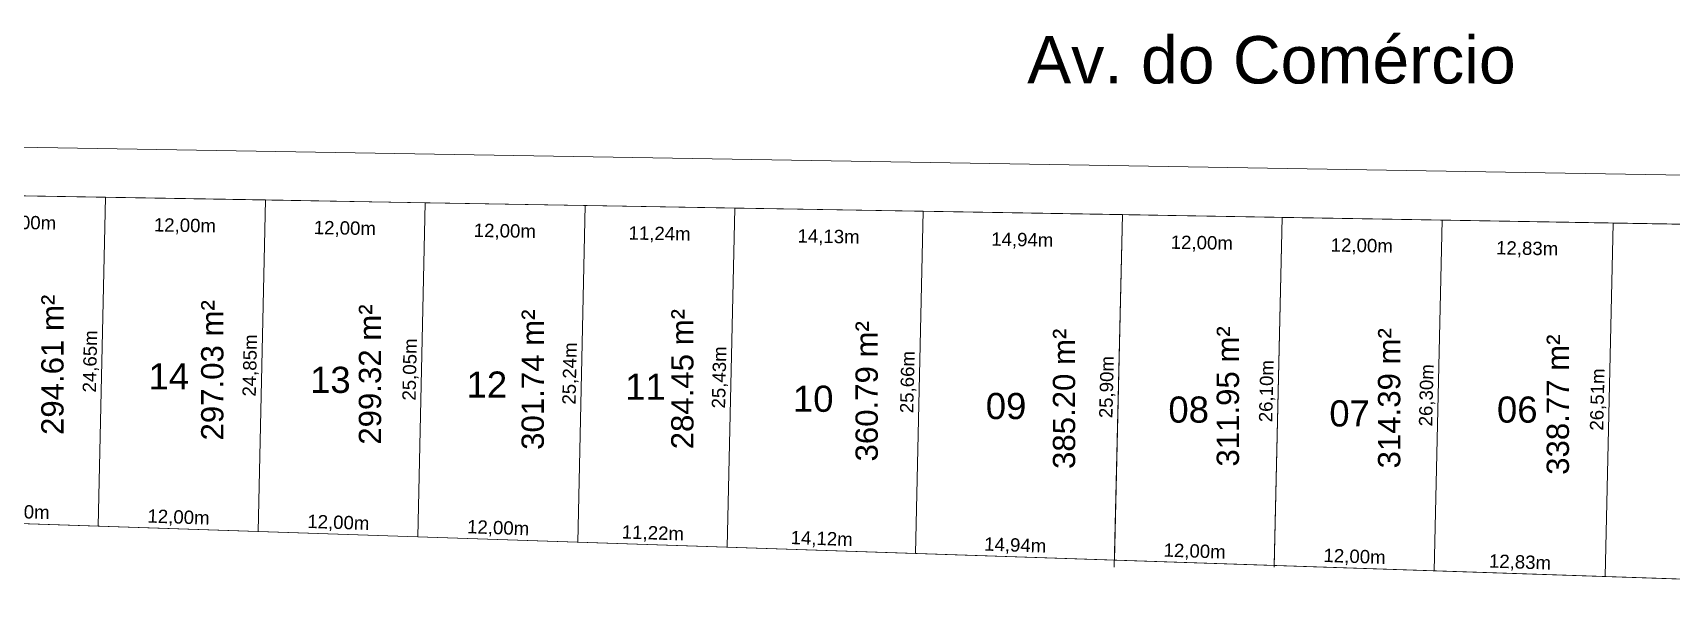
# Model space of a CAD drawing. Header units: metres. Extents: x 3808 to 8215, y 2374 to 6187.
# Drawn here: x 4818.2 to 4941.2, y 4379 to 4421.9 of the extents above; entities that cross this region are included whole.
import ezdxf
from ezdxf.enums import TextEntityAlignment as Align

# ---------------------------------------------------------------- set-up
doc = ezdxf.new("R2010")
doc.units = ezdxf.units.M
doc.linetypes.add('CONTINUO', pattern=[0])
for name, color, linetype in [('Areas Lotes', 1, 'Continuous'), ('Calçada', 8, 'Continuous'), ('COTAS', 7, 'Continuous'), ('Lote', 7, 'Continuous'), ('Nome das Ruas', 7, 'Continuous'), ('Nº Lote', 7, 'Continuous'), ('q', 9, 'CONTINUO'), ('quadras', 7, 'Continuous')]:
    doc.layers.add(name, color=color, linetype=linetype)
doc.styles.add('Arial', font='arial.ttf')
doc.dimstyles.new('Copy(2) of ISO-25', dxfattribs={"dimtxt": 1, "dimasz": 2.5, "dimexe": 1.25, "dimexo": 0.625, "dimgap": 0.2, "dimtad": 1, "dimtoh": 1, "dimlfac": 1, "dimzin": 1, "dimtxsty": 'Arial', "dimblk": 'NONE', "dimcen": 0, "dimse1": 1, "dimse2": 1, "dimsd1": 1, "dimsd2": 1, "dimclrt": 256, "dimaunit": 1, "dimadec": 3, "dimazin": 0, "dimtfac": 1, "dimtmove": 0, "dimatfit": 3, "dimldrblk": 'NONE', "dimfxl": 1, "dimtolj": 1, "dimtzin": 0, "dimarcsym": 0})

# ---------------------------------------------------------------- blocks, each defined once
blk = doc.blocks.new('*D4390')
at = {"layer": 'Defpoints', "color": 0, "linetype": 'Continuous', "transparency": 16777216}
for p in [(4936.19, 4381.19), (4936.19, 4381.19), (4953.07, 4380.62)]:
    blk.add_point(p, dxfattribs=at)
at = {"layer": 'COTAS', "linetype": 'Continuous', "lineweight": 5, "transparency": 16777216, "insert": (4944.66, 4381.71), "char_height": 1, "attachment_point": 5, "rotation": 358.0826, "style": 'Arial'}
blk.add_mtext('\\A1;16,89m', dxfattribs=at)
blk = doc.blocks.new('_None')
blk = doc.blocks.new('*D4391')
at = {"layer": 'Defpoints', "color": 0, "linetype": 'Continuous', "transparency": 16777216}
for p in [(4923.37, 4381.62), (4923.37, 4381.62), (4936.19, 4381.19)]:
    blk.add_point(p, dxfattribs=at)
at = {"layer": 'COTAS', "linetype": 'Continuous', "lineweight": 5, "transparency": 16777216, "insert": (4929.81, 4382.2), "char_height": 1, "attachment_point": 5, "rotation": 358.0826, "style": 'Arial'}
blk.add_mtext('\\A1;12,83m', dxfattribs=at)
blk = doc.blocks.new('*D4392')
at = {"layer": 'Defpoints', "color": 0, "linetype": 'Continuous', "transparency": 16777216}
for p in [(4911.37, 4382.02), (4911.37, 4382.02), (4923.37, 4381.62)]:
    blk.add_point(p, dxfattribs=at)
at = {"layer": 'COTAS', "linetype": 'Continuous', "lineweight": 5, "transparency": 16777216, "insert": (4917.4, 4382.62), "char_height": 1, "attachment_point": 5, "rotation": 358.0826, "style": 'Arial'}
blk.add_mtext('\\A1;12,00m', dxfattribs=at)
blk = doc.blocks.new('*D4393')
at = {"layer": 'Defpoints', "color": 0, "linetype": 'Continuous', "transparency": 16777216}
for p in [(4899.38, 4382.42), (4899.38, 4382.42), (4911.37, 4382.02)]:
    blk.add_point(p, dxfattribs=at)
at = {"layer": 'COTAS', "linetype": 'Continuous', "lineweight": 5, "transparency": 16777216, "insert": (4905.4, 4383.02), "char_height": 1, "attachment_point": 5, "rotation": 358.0826, "style": 'Arial'}
blk.add_mtext('\\A1;12,00m', dxfattribs=at)
blk = doc.blocks.new('*D4394')
at = {"layer": 'Defpoints', "color": 0, "linetype": 'Continuous', "transparency": 16777216}
for p in [(4884.45, 4382.92), (4884.45, 4382.92), (4899.38, 4382.42)]:
    blk.add_point(p, dxfattribs=at)
at = {"layer": 'COTAS', "linetype": 'Continuous', "lineweight": 5, "transparency": 16777216, "insert": (4891.94, 4383.47), "char_height": 1, "attachment_point": 5, "rotation": 358.0826, "style": 'Arial'}
blk.add_mtext('\\A1;14,94m', dxfattribs=at)
blk = doc.blocks.new('*D4395')
at = {"layer": 'Defpoints', "color": 0, "linetype": 'Continuous', "transparency": 16777216}
for p in [(4870.34, 4383.39), (4870.34, 4383.39), (4884.45, 4382.92)]:
    blk.add_point(p, dxfattribs=at)
at = {"layer": 'COTAS', "linetype": 'Continuous', "lineweight": 5, "transparency": 16777216, "insert": (4877.42, 4383.96), "char_height": 1, "attachment_point": 5, "rotation": 358.0826, "style": 'Arial'}
blk.add_mtext('\\A1;14,12m', dxfattribs=at)
blk = doc.blocks.new('*D4396')
at = {"layer": 'Defpoints', "color": 0, "linetype": 'Continuous', "transparency": 16777216}
for p in [(4859.12, 4383.77), (4859.12, 4383.77), (4870.34, 4383.39)]:
    blk.add_point(p, dxfattribs=at)
at = {"layer": 'COTAS', "linetype": 'Continuous', "lineweight": 5, "transparency": 16777216, "insert": (4864.76, 4384.38), "char_height": 1, "attachment_point": 5, "rotation": 358.0826, "style": 'Arial'}
blk.add_mtext('\\A1;11,22m', dxfattribs=at)
blk = doc.blocks.new('*D4397')
at = {"layer": 'Defpoints', "color": 0, "linetype": 'Continuous', "transparency": 16777216}
for p in [(4847.13, 4384.17), (4847.13, 4384.17), (4859.12, 4383.77)]:
    blk.add_point(p, dxfattribs=at)
at = {"layer": 'COTAS', "linetype": 'Continuous', "lineweight": 5, "transparency": 16777216, "insert": (4853.15, 4384.77), "char_height": 1, "attachment_point": 5, "rotation": 358.0826, "style": 'Arial'}
blk.add_mtext('\\A1;12,00m', dxfattribs=at)
blk = doc.blocks.new('*D4398')
at = {"layer": 'Defpoints', "color": 0, "linetype": 'Continuous', "transparency": 16777216}
for p in [(4835.14, 4384.57), (4835.14, 4384.57), (4847.13, 4384.17)]:
    blk.add_point(p, dxfattribs=at)
at = {"layer": 'COTAS', "linetype": 'Continuous', "lineweight": 5, "transparency": 16777216, "insert": (4841.16, 4385.17), "char_height": 1, "attachment_point": 5, "rotation": 358.0826, "style": 'Arial'}
blk.add_mtext('\\A1;12,00m', dxfattribs=at)
blk = doc.blocks.new('*D4399')
at = {"layer": 'Defpoints', "color": 0, "linetype": 'Continuous', "transparency": 16777216}
for p in [(4823.14, 4384.97), (4823.14, 4384.97), (4835.14, 4384.57)]:
    blk.add_point(p, dxfattribs=at)
at = {"layer": 'COTAS', "linetype": 'Continuous', "lineweight": 5, "transparency": 16777216, "insert": (4829.17, 4385.57), "char_height": 1, "attachment_point": 5, "rotation": 358.0826, "style": 'Arial'}
blk.add_mtext('\\A1;12,00m', dxfattribs=at)
blk = doc.blocks.new('*D4400')
at = {"layer": 'Defpoints', "color": 0, "linetype": 'Continuous', "transparency": 16777216}
for p in [(4811.15, 4385.38), (4811.15, 4385.38), (4823.14, 4384.97)]:
    blk.add_point(p, dxfattribs=at)
at = {"layer": 'COTAS', "linetype": 'Continuous', "lineweight": 5, "transparency": 16777216, "insert": (4817.17, 4385.98), "char_height": 1, "attachment_point": 5, "rotation": 358.0826, "style": 'Arial'}
blk.add_mtext('\\A1;12,00m', dxfattribs=at)
blk = doc.blocks.new('*D4453')
at = {"layer": 'Defpoints', "color": 0, "linetype": 'Continuous', "transparency": 16777216}
for p in [(4811.69, 4409.83), (4823.69, 4409.62), (4823.64, 4406.73)]:
    blk.add_point(p, dxfattribs=at)
at = {"layer": 'COTAS', "linetype": 'Continuous', "lineweight": 5, "transparency": 16777216, "insert": (4817.66, 4407.64), "char_height": 1, "attachment_point": 5, "rotation": 359.0209, "style": 'Arial'}
blk.add_mtext('\\A1;12,00m', dxfattribs=at)
blk = doc.blocks.new('*D4454')
at = {"layer": 'Defpoints', "color": 0, "linetype": 'Continuous', "transparency": 16777216}
for p in [(4823.69, 4409.62), (4835.69, 4409.42), (4835.64, 4406.53)]:
    blk.add_point(p, dxfattribs=at)
at = {"layer": 'COTAS', "linetype": 'Continuous', "lineweight": 5, "transparency": 16777216, "insert": (4829.65, 4407.43), "char_height": 1, "attachment_point": 5, "rotation": 359.0209, "style": 'Arial'}
blk.add_mtext('\\A1;12,00m', dxfattribs=at)
blk = doc.blocks.new('*D4455')
at = {"layer": 'Defpoints', "color": 0, "linetype": 'Continuous', "transparency": 16777216}
for p in [(4835.69, 4409.42), (4847.68, 4409.21), (4847.63, 4406.32)]:
    blk.add_point(p, dxfattribs=at)
at = {"layer": 'COTAS', "linetype": 'Continuous', "lineweight": 5, "transparency": 16777216, "insert": (4841.65, 4407.23), "char_height": 1, "attachment_point": 5, "rotation": 359.0209, "style": 'Arial'}
blk.add_mtext('\\A1;12,00m', dxfattribs=at)
blk = doc.blocks.new('*D4456')
at = {"layer": 'Defpoints', "color": 0, "linetype": 'Continuous', "transparency": 16777216}
for p in [(4847.68, 4409.21), (4859.68, 4409.21), (4859.63, 4406.12)]:
    blk.add_point(p, dxfattribs=at)
at = {"layer": 'COTAS', "linetype": 'Continuous', "lineweight": 5, "transparency": 16777216, "insert": (4853.65, 4407.02), "char_height": 1, "attachment_point": 5, "rotation": 359.0209, "style": 'Arial'}
blk.add_mtext('\\A1;12,00m', dxfattribs=at)
blk = doc.blocks.new('*D4457')
at = {"layer": 'Defpoints', "color": 0, "linetype": 'Continuous', "transparency": 16777216}
for p in [(4859.68, 4409.21), (4870.91, 4408.82), (4870.86, 4405.92)]:
    blk.add_point(p, dxfattribs=at)
at = {"layer": 'COTAS', "linetype": 'Continuous', "lineweight": 5, "transparency": 16777216, "insert": (4865.26, 4406.82), "char_height": 1, "attachment_point": 5, "rotation": 359.0209, "style": 'Arial'}
blk.add_mtext('\\A1;11,24m', dxfattribs=at)
blk = doc.blocks.new('*D4458')
at = {"layer": 'Defpoints', "color": 0, "linetype": 'Continuous', "transparency": 16777216}
for p in [(4870.91, 4408.82), (4885.04, 4408.57), (4884.99, 4405.68)]:
    blk.add_point(p, dxfattribs=at)
at = {"layer": 'COTAS', "linetype": 'Continuous', "lineweight": 5, "transparency": 16777216, "insert": (4877.94, 4406.6), "char_height": 1, "attachment_point": 5, "rotation": 359.0209, "style": 'Arial'}
blk.add_mtext('\\A1;14,13m', dxfattribs=at)
blk = doc.blocks.new('*D4459')
at = {"layer": 'Defpoints', "color": 0, "linetype": 'Continuous', "transparency": 16777216}
for p in [(4885.04, 4408.57), (4899.96, 4407.69), (4899.93, 4405.43)]:
    blk.add_point(p, dxfattribs=at)
at = {"layer": 'COTAS', "linetype": 'Continuous', "lineweight": 5, "transparency": 16777216, "insert": (4892.47, 4406.36), "char_height": 1, "attachment_point": 5, "rotation": 359.0209, "style": 'Arial'}
blk.add_mtext('\\A1;14,94m', dxfattribs=at)
blk = doc.blocks.new('*D4460')
at = {"layer": 'Defpoints', "color": 0, "linetype": 'Continuous', "transparency": 16777216}
for p in [(4911.97, 4408.11), (4899.96, 4407.69), (4911.93, 4405.22)]:
    blk.add_point(p, dxfattribs=at)
at = {"layer": 'COTAS', "linetype": 'Continuous', "lineweight": 5, "transparency": 16777216, "insert": (4905.94, 4406.13), "char_height": 1, "attachment_point": 5, "rotation": 359.0209, "style": 'Arial'}
blk.add_mtext('\\A1;12,00m', dxfattribs=at)
blk = doc.blocks.new('*D4461')
at = {"layer": 'Defpoints', "color": 0, "linetype": 'Continuous', "transparency": 16777216}
for p in [(4911.97, 4408.11), (4923.97, 4407.91), (4923.92, 4405.02)]:
    blk.add_point(p, dxfattribs=at)
at = {"layer": 'COTAS', "linetype": 'Continuous', "lineweight": 5, "transparency": 16777216, "insert": (4917.94, 4405.92), "char_height": 1, "attachment_point": 5, "rotation": 359.0209, "style": 'Arial'}
blk.add_mtext('\\A1;12,00m', dxfattribs=at)
blk = doc.blocks.new('*D4462')
at = {"layer": 'Defpoints', "color": 0, "linetype": 'Continuous', "transparency": 16777216}
for p in [(4923.97, 4407.91), (4936.8, 4407.69), (4936.75, 4404.8)]:
    blk.add_point(p, dxfattribs=at)
at = {"layer": 'COTAS', "linetype": 'Continuous', "lineweight": 5, "transparency": 16777216, "insert": (4930.35, 4405.71), "char_height": 1, "attachment_point": 5, "rotation": 359.0209, "style": 'Arial'}
blk.add_mtext('\\A1;12,83m', dxfattribs=at)
blk = doc.blocks.new('*D4463')
at = {"layer": 'Defpoints', "color": 0, "linetype": 'Continuous', "transparency": 16777216}
for p in [(4936.8, 4407.69), (4953.07, 4407.41), (4953.02, 4404.52)]:
    blk.add_point(p, dxfattribs=at)
at = {"layer": 'COTAS', "linetype": 'Continuous', "lineweight": 5, "transparency": 16777216, "insert": (4944.9, 4405.46), "char_height": 1, "attachment_point": 5, "rotation": 359.0209, "style": 'Arial'}
blk.add_mtext('\\A1;16,27m', dxfattribs=at)
blk = doc.blocks.new('*D4473')
at = {"layer": 'Defpoints', "color": 0, "linetype": 'Continuous', "transparency": 16777216}
for p in [(4936.8, 4407.69), (4936.19, 4381.19), (4936.19, 4381.19)]:
    blk.add_point(p, dxfattribs=at)
at = {"layer": 'COTAS', "linetype": 'Continuous', "lineweight": 5, "transparency": 16777216, "insert": (4935.7, 4394.46), "char_height": 1, "attachment_point": 5, "rotation": 88.6788, "style": 'Arial'}
blk.add_mtext('\\A1;26,51m', dxfattribs=at)
blk = doc.blocks.new('*D4474')
at = {"layer": 'Defpoints', "color": 0, "linetype": 'Continuous', "transparency": 16777216}
for p in [(4923.97, 4407.91), (4923.37, 4381.62), (4923.37, 4381.62)]:
    blk.add_point(p, dxfattribs=at)
at = {"layer": 'COTAS', "linetype": 'Continuous', "lineweight": 5, "transparency": 16777216, "insert": (4922.87, 4394.78), "char_height": 1, "attachment_point": 5, "rotation": 88.6788, "style": 'Arial'}
blk.add_mtext('\\A1;26,30m', dxfattribs=at)
blk = doc.blocks.new('*D4475')
at = {"layer": 'Defpoints', "color": 0, "linetype": 'Continuous', "transparency": 16777216}
for p in [(4911.97, 4408.11), (4911.97, 4408.11), (4911.37, 4382.02)]:
    blk.add_point(p, dxfattribs=at)
at = {"layer": 'COTAS', "linetype": 'Continuous', "lineweight": 5, "transparency": 16777216, "insert": (4910.87, 4395.09), "char_height": 1, "attachment_point": 5, "rotation": 88.6788, "style": 'Arial'}
blk.add_mtext('\\A1;26,10m', dxfattribs=at)
blk = doc.blocks.new('*D4476')
at = {"layer": 'Defpoints', "color": 0, "linetype": 'Continuous', "transparency": 16777216}
for p in [(4899.98, 4408.32), (4899.98, 4408.32), (4899.38, 4382.42)]:
    blk.add_point(p, dxfattribs=at)
at = {"layer": 'COTAS', "linetype": 'Continuous', "lineweight": 5, "transparency": 16777216, "insert": (4898.88, 4395.39), "char_height": 1, "attachment_point": 5, "rotation": 88.6788, "style": 'Arial'}
blk.add_mtext('\\A1;25,90m', dxfattribs=at)
blk = doc.blocks.new('*D4477')
at = {"layer": 'Defpoints', "color": 0, "linetype": 'Continuous', "transparency": 16777216}
for p in [(4885.04, 4408.57), (4885.04, 4408.57), (4884.45, 4382.92)]:
    blk.add_point(p, dxfattribs=at)
at = {"layer": 'COTAS', "linetype": 'Continuous', "lineweight": 5, "transparency": 16777216, "insert": (4883.94, 4395.77), "char_height": 1, "attachment_point": 5, "rotation": 88.6788, "style": 'Arial'}
blk.add_mtext('\\A1;25,66m', dxfattribs=at)
blk = doc.blocks.new('*D4478')
at = {"layer": 'Defpoints', "color": 0, "linetype": 'Continuous', "transparency": 16777216}
for p in [(4870.91, 4408.82), (4870.91, 4408.82), (4870.34, 4383.39)]:
    blk.add_point(p, dxfattribs=at)
at = {"layer": 'COTAS', "linetype": 'Continuous', "lineweight": 5, "transparency": 16777216, "insert": (4869.82, 4396.12), "char_height": 1, "attachment_point": 5, "rotation": 88.7049, "style": 'Arial'}
blk.add_mtext('\\A1;25,43m', dxfattribs=at)
blk = doc.blocks.new('*D4479')
at = {"layer": 'Defpoints', "color": 0, "linetype": 'Continuous', "transparency": 16777216}
for p in [(4859.68, 4409.01), (4859.12, 4383.77), (4859.12, 4383.77)]:
    blk.add_point(p, dxfattribs=at)
at = {"layer": 'COTAS', "linetype": 'Continuous', "lineweight": 5, "transparency": 16777216, "insert": (4858.6, 4396.41), "char_height": 1, "attachment_point": 5, "rotation": 88.7252, "style": 'Arial'}
blk.add_mtext('\\A1;25,24m', dxfattribs=at)
blk = doc.blocks.new('*D4480')
at = {"layer": 'Defpoints', "color": 0, "linetype": 'Continuous', "transparency": 16777216}
for p in [(4847.68, 4409.21), (4847.13, 4384.17), (4847.13, 4384.17)]:
    blk.add_point(p, dxfattribs=at)
at = {"layer": 'COTAS', "linetype": 'Continuous', "lineweight": 5, "transparency": 16777216, "insert": (4846.6, 4396.71), "char_height": 1, "attachment_point": 5, "rotation": 88.7252, "style": 'Arial'}
blk.add_mtext('\\A1;25,05m', dxfattribs=at)
blk = doc.blocks.new('*D4481')
at = {"layer": 'Defpoints', "color": 0, "linetype": 'Continuous', "transparency": 16777216}
for p in [(4835.69, 4409.42), (4835.14, 4384.57), (4835.14, 4384.57)]:
    blk.add_point(p, dxfattribs=at)
at = {"layer": 'COTAS', "linetype": 'Continuous', "lineweight": 5, "transparency": 16777216, "insert": (4834.61, 4397.01), "char_height": 1, "attachment_point": 5, "rotation": 88.7252, "style": 'Arial'}
blk.add_mtext('\\A1;24,85m', dxfattribs=at)
blk = doc.blocks.new('*D4482')
at = {"layer": 'Defpoints', "color": 0, "linetype": 'Continuous', "transparency": 16777216}
for p in [(4823.69, 4409.62), (4823.14, 4384.97), (4823.14, 4384.97)]:
    blk.add_point(p, dxfattribs=at)
at = {"layer": 'COTAS', "linetype": 'Continuous', "lineweight": 5, "transparency": 16777216, "insert": (4822.62, 4397.32), "char_height": 1, "attachment_point": 5, "rotation": 88.7252, "style": 'Arial'}
blk.add_mtext('\\A1;24,65m', dxfattribs=at)

msp = doc.modelspace()

# ---------------------------------------------------------------- linework, layer by layer
at = {"layer": 'Calçada', "linetype": 'Continuous', "lineweight": 5}
for p, q in [((4933.197, 4411.428), (4490.624, 4418.857)), ((5002.638, 4410.213), (4933.193, 4411.429))]:
    msp.add_line(p, q, dxfattribs=at)
at = {"layer": 'Lote', "lineweight": 5}
for p, q in [((4823.69, 4409.623), (4823.142, 4384.974)), ((4835.689, 4409.418), (4835.136, 4384.573)), ((4847.684, 4409.213), (4847.127, 4384.171)), ((4859.682, 4409.008), (4859.12, 4383.77)), ((4870.912, 4408.816), (4870.337, 4383.394)), ((4885.04, 4408.575), (4884.449, 4382.922)), ((4899.979, 4408.319), (4899.37, 4381.906)), ((4911.975, 4408.114), (4911.37, 4381.906)), ((4923.973, 4407.909), (4923.367, 4381.619)), ((4936.803, 4407.69), (4936.191, 4381.19))]:
    msp.add_line(p, q, dxfattribs=at)
at = {"layer": 'Lote', "linetype": 'Continuous', "lineweight": 5, "flags": 128}
for points in [[(4823.69, 4409.623), (4811.695, 4409.828), (4811.151, 4385.376), (4823.142, 4384.974)], [(4823.142, 4384.974), (4835.136, 4384.573), (4835.689, 4409.418), (4823.69, 4409.623)], [(4835.136, 4384.573), (4847.127, 4384.171), (4847.684, 4409.213), (4835.689, 4409.418)], [(4847.127, 4384.171), (4859.12, 4383.77), (4859.682, 4409.008), (4847.684, 4409.213)], [(4859.12, 4383.77), (4870.337, 4383.394), (4870.912, 4408.816), (4859.682, 4409.008)], [(4870.337, 4383.394), (4884.449, 4382.922), (4885.04, 4408.575), (4870.912, 4408.816)], [(4899.979, 4408.319), (4885.04, 4408.575), (4884.449, 4382.922), (4899.382, 4382.422)], [(4911.975, 4408.114), (4899.979, 4408.319), (4899.382, 4382.422), (4911.373, 4382.021)], [(4923.973, 4407.909), (4911.975, 4408.114), (4911.373, 4382.021), (4923.367, 4381.619)], [(4923.367, 4381.619), (4936.191, 4381.19), (4936.803, 4407.69), (4923.973, 4407.909)], [(4936.191, 4381.19), (4953.073, 4380.625), (4952.923, 4407.414), (4936.803, 4407.69)]]:
    msp.add_lwpolyline(points, close=True, dxfattribs=at)
at = {"layer": 'q', "lineweight": 5}
msp.add_line((5000.197, 4379.047), (4482.685, 4396.372), dxfattribs=at)
at = {"layer": 'quadras', "linetype": 'Continuous', "lineweight": 5}
msp.add_line((4495.637, 4415.23), (4953.073, 4407.412), dxfattribs=at)
at = {"layer": 'quadras', "linetype": 'Continuous', "lineweight": 5, "flags": 128}
msp.add_lwpolyline([(4495.637, 4415.23, 0.4037727), (4494.113, 4413.809), (4493.172, 4396.021), (5000.197, 4379.047), (5000.741, 4405.091, 0.4153174), (4999.267, 4406.622), (4953.073, 4407.412)], format="xyb", close=True, dxfattribs=at)

# ---------------------------------------------------------------- texts
at = {"layer": 'Areas Lotes', "linetype": 'Continuous', "lineweight": 5, "style": 'Arial'}
for s, p in [('294.61 m²', (4820.545, 4391.804)), ('297.03 m²', (4832.539, 4391.392)), ('299.32 m²', (4844.37, 4391.076)), ('301.74 m²', (4856.579, 4390.691)), ('284.45 m²', (4867.805, 4390.731)), ('360.79 m²', (4881.632, 4389.821)), ('385.20 m²', (4896.44, 4389.257)), ('311.95 m²', (4908.73, 4389.436)), ('314.39 m²', (4920.831, 4389.298)), ('338.77 m²', (4933.484, 4388.818))]:
    msp.add_text(s, height=1.6726, rotation=90, dxfattribs=at).set_placement(p)
at = {"layer": 'Nome das Ruas', "lineweight": 5, "style": 'Arial'}
msp.add_text('Av. do Comércio', height=3.55, dxfattribs=at).set_placement((4892.837, 4418.15, 165.916))
at = {"layer": 'Nº Lote', "linetype": 'Continuous', "lineweight": 5, "style": 'Arial'}
for s, p in [('14', (4828.445, 4395.22)), ('13', (4840.563, 4394.959)), ('12', (4852.305, 4394.603)), ('11', (4864.198, 4394.44)), ('10', (4876.79, 4393.541)), ('09', (4891.257, 4392.994)), ('08', (4904.957, 4392.73)), ('06', (4929.607, 4392.73)), ('07', (4917.03, 4392.442))]:
    msp.add_text(s, height=1.96, dxfattribs=at).set_placement(p, align=Align.CENTER)

# ---------------------------------------------------------------- dimensions: what is measured, and where the dimension line sits
at = {"layer": 'COTAS', "linetype": 'Continuous', "lineweight": 5}
for base, p1, p2, angle, picture, middle in [((4823.641, 4406.732), (4811.695, 4409.828), (4823.69, 4409.623), 179.02088, '*D4453', (4817.657, 4407.635)), ((4835.639, 4406.527), (4823.69, 4409.623), (4835.689, 4409.418), 179.02088, '*D4454', (4829.654, 4407.43)), ((4847.635, 4406.322), (4835.689, 4409.418), (4847.684, 4409.213), 179.02088, '*D4455', (4841.651, 4407.225)), ((4859.629, 4406.117), (4847.684, 4409.213), (4859.682, 4409.213), 179.02088, '*D4456', (4853.646, 4407.02)), ((4870.863, 4405.925), (4859.682, 4409.213), (4870.912, 4408.816), 179.02088, '*D4457', (4865.26, 4406.822)), ((4884.991, 4405.683), (4870.912, 4408.816), (4885.04, 4408.575), 179.02088, '*D4458', (4877.94, 4406.605)), ((4899.926, 4405.428), (4885.04, 4408.575), (4899.965, 4407.69), 179.02088, '*D4459', (4892.472, 4406.356)), ((4911.925, 4405.223), (4899.965, 4407.69), (4911.975, 4408.114), 179.02088, '*D4460', (4905.939, 4406.126)), ((4923.924, 4405.018), (4911.975, 4408.114), (4923.973, 4407.909), 179.02088, '*D4461', (4917.938, 4405.921)), ((4936.753, 4404.799), (4923.973, 4407.909), (4936.803, 4407.69), 179.02088, '*D4462', (4930.352, 4405.709)), ((4953.023, 4404.521), (4936.803, 4407.69), (4953.073, 4407.412), 179.02088, '*D4463', (4944.902, 4405.46)), ((4811.151, 4385.376), (4823.142, 4384.974), (4811.151, 4385.376), 358.08262, '*D4400', (4817.173, 4385.976)), ((4823.142, 4384.974), (4835.136, 4384.573), (4823.142, 4384.974), 358.08262, '*D4399', (4829.166, 4385.574)), ((4835.136, 4384.573), (4847.127, 4384.171), (4835.136, 4384.573), 358.08262, '*D4398', (4841.158, 4385.173)), ((4847.127, 4384.171), (4859.12, 4383.77), (4847.127, 4384.171), 358.08262, '*D4397', (4853.15, 4384.771)), ((4859.12, 4383.77), (4870.337, 4383.394), (4859.12, 4383.77), 358.08262, '*D4396', (4864.756, 4384.383)), ((4870.337, 4383.394), (4884.449, 4382.922), (4870.337, 4383.394), 358.08262, '*D4395', (4877.42, 4383.959)), ((4884.449, 4382.922), (4899.382, 4382.422), (4884.449, 4382.922), 358.08262, '*D4394', (4891.942, 4383.473)), ((4899.382, 4382.422), (4911.373, 4382.021), (4899.382, 4382.422), 358.08262, '*D4393', (4905.404, 4383.022)), ((4911.373, 4382.021), (4923.367, 4381.619), (4911.373, 4382.021), 358.08262, '*D4392', (4917.397, 4382.62)), ((4923.367, 4381.619), (4936.191, 4381.19), (4923.367, 4381.619), 358.08262, '*D4391', (4929.806, 4382.205)), ((4936.191, 4381.19), (4953.073, 4380.625), (4936.191, 4381.19), 358.08262, '*D4390', (4944.659, 4381.708))]:
    dim = msp.add_linear_dim(base=base, p1=p1, p2=p2, angle=angle, dimstyle='Copy(2) of ISO-25', override={"dimpost": 'm', "dimtmove": 1}, dxfattribs=at)
    dim.commit()
    dim.dimension.update_dxf_attribs({"geometry": picture, "text_midpoint": middle})
for p1, p2, picture, middle in [((4823.6904, 4409.6231), (4823.1419, 4384.9744), '*D4482', (4822.6154, 4397.3166)), ((4835.689, 4409.418), (4835.136, 4384.573), '*D4481', (4834.611, 4397.013)), ((4847.684, 4409.213), (4847.127, 4384.171), '*D4480', (4846.605, 4396.71)), ((4859.682, 4409.008), (4859.12, 4383.77), '*D4479', (4858.6, 4396.407)), ((4870.337, 4383.394), (4870.912, 4408.816), '*D4478', (4869.824, 4396.123)), ((4884.449, 4382.922), (4885.04, 4408.575), '*D4477', (4883.944, 4395.767)), ((4899.382, 4382.422), (4899.979, 4408.319), '*D4476', (4898.88, 4395.389)), ((4911.373, 4382.021), (4911.975, 4408.114), '*D4475', (4910.873, 4395.086)), ((4923.973, 4407.909), (4923.367, 4381.619), '*D4474', (4922.869, 4394.783)), ((4936.803, 4407.69), (4936.191, 4381.19), '*D4473', (4935.696, 4394.458))]:
    dim = msp.add_aligned_dim(p1=p1, p2=p2, distance=0, dimstyle='Copy(2) of ISO-25', override={"dimpost": 'm'}, dxfattribs=at)
    dim.commit()
    dim.dimension.update_dxf_attribs({"geometry": picture, "text_midpoint": middle})

doc.saveas('drawing.dxf')
